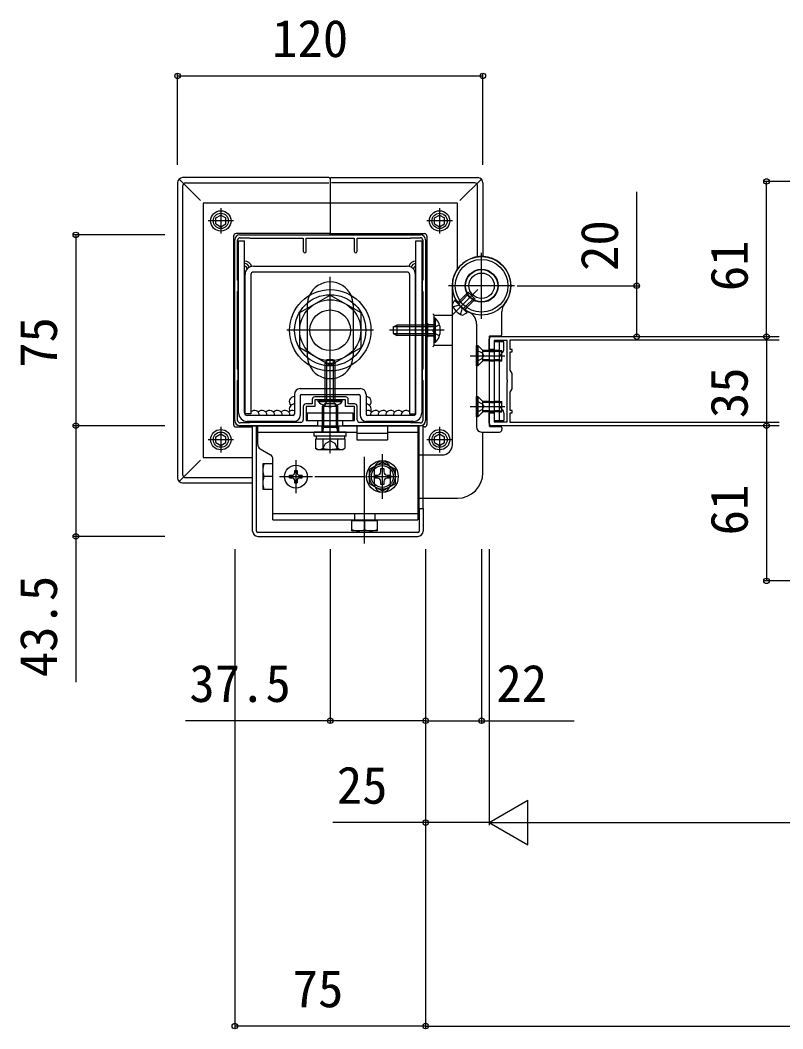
# Model space of a CAD drawing. Units: millimetres, scale not verified. Extents: x -875 to 875, y -1304 to 1298.
# Drawn here: x -95.1 to 204.7, y -611.6 to -215.1 of the extents above; entities that cross this region are included whole.
import ezdxf
from ezdxf.enums import TextEntityAlignment as Align

# ---------------------------------------------------------------- set-up
doc = ezdxf.new("R2010")
doc.units = ezdxf.units.MM
doc.header["$LTSCALE"] = 6
for name, color, linetype in [('0-3_YKK_11', 7, 'Continuous'), ('0-4_YKK_11E', 7, 'Continuous'), ('0-6_YKK_13', 4, 'Continuous'), ('0-8_YKK_D', 6, 'Continuous')]:
    doc.layers.add(name, color=color, linetype=linetype)
doc.styles.add('ＭＳ ゴシック', font='')
doc.styles.get('ＭＳ ゴシック').set_extended_font_data('MS Gothic')

msp = doc.modelspace()

# ---------------------------------------------------------------- linework, layer by layer
at = {"layer": '0-3_YKK_11'}
for p, q in [((-8.75, -299.5), (62.25, -299.5)), ((-10.75, -372.5), (-10.75, -301.5)), ((64.25, -301.5), (64.25, -372.5)), ((32.85, -363.2), (20.65, -363.2)), ((16.15, -366.9), (16.15, -372.2)), ((37.35, -372.2), (37.35, -366.9))]:
    msp.add_line(p, q, dxfattribs=at)
for points in [[(-8.65, -300.6), (-4.95, -300.6), (-4.75, -300.8), (16.15, -300.8), (16.15, -305.9)], [(17.35, -305.9), (17.35, -300.8), (36.15, -300.8), (36.15, -305.9)], [(37.35, -305.9), (37.35, -300.8), (58.25, -300.8), (58.45, -300.6), (62.15, -300.6)], [(-9.65, -372.4), (-9.65, -356.7), (-9.45, -356.5), (-9.45, -352.5), (-9.65, -352.3), (-9.65, -321.7), (-9.45, -321.5), (-9.45, -317.5), (-9.65, -317.3), (-9.65, -301.6)], [(63.15, -301.6), (63.15, -317.3), (62.95, -317.5), (62.95, -321.5), (63.15, -321.7)], [(63.15, -321.7), (63.15, -352.3), (62.95, -352.5), (62.95, -356.5), (63.15, -356.7), (63.15, -372.4)], [(62.25, -374.5), (31.75, -374.5), (31.75, -372.5), (36.25, -372.5), (36.25, -367), (32.75, -367), (32.75, -364.3), (20.75, -364.3), (20.75, -367), (17.25, -367), (17.25, -372.5), (21.75, -372.5), (21.75, -374.5), (-8.75, -374.5)], [(19.65, -364.2), (19.65, -365.9), (17.15, -365.9)], [(36.35, -365.9), (33.85, -365.9), (33.85, -364.2)], [(15.15, -373.2), (-4.75, -373.2), (-4.95, -373.4), (-8.65, -373.4)], [(62.15, -373.4), (58.45, -373.4), (58.25, -373.2), (38.35, -373.2)]]:
    msp.add_lwpolyline(points, dxfattribs=at)
for centre, radius, start, end in [((-8.75, -301.5), 2, 90.00001, 179.99999), ((-8.65, -301.6), 1, 90.00001, 179.99999), ((62.15, -301.6), 1, 0.00001, 89.99999), ((62.25, -301.5), 2, 0.00001, 89.99999), ((16.75, -305.9), 0.6, 179.99999, 0.00001), ((36.75, -305.9), 0.6, 179.99999, 0.00001), ((20.65, -364.2), 1, 90.00001, 179.99999), ((32.85, -364.2), 1, 0.00001, 89.99999), ((17.15, -366.9), 1, 90.00001, 179.99999), ((36.35, -366.9), 1, 0.00001, 89.99999), ((-8.75, -372.5), 2, 180.00001, 269.99999), ((-8.65, -372.4), 1, 180.00001, 269.99999), ((15.15, -372.2), 1, 270.00001, 359.99999), ((38.35, -372.2), 1, 180.00001, 269.99999), ((62.15, -372.4), 1, 270.00001, 359.99999), ((62.25, -372.5), 2, 270.00001, 359.99999)]:
    msp.add_arc(centre, radius, start, end, dxfattribs=at)
at = {"layer": '0-4_YKK_11E'}
for p, q in [((90.25, -339.5), (203.163, -339.5)), ((203.163, -374.5), (90.25, -374.5))]:
    msp.add_line(p, q, dxfattribs=at)
for points in [[(89.25, -373.5), (89.25, -369.5), (91.25, -369.5), (91.25, -373), (96.25, -373), (96.25, -357.458), (96.37, -357.275), (96.37, -356.725), (96.25, -356.542), (96.25, -341), (91.25, -341), (91.25, -344.5), (89.25, -344.5), (89.25, -340.5)], [(203.163, -373.3), (97.45, -373.3), (97.45, -369.5), (98.25, -369.5), (98.25, -368.5), (97.45, -368.5), (97.45, -361.386), (98.25, -360), (98.25, -354), (97.45, -352.614), (97.45, -345.5), (98.25, -345.5), (98.25, -344.5), (97.45, -344.5), (97.45, -340.7), (203.163, -340.7)]]:
    msp.add_lwpolyline(points, dxfattribs=at)
for centre, start, end in [((90.25, -340.5), 90, 180), ((90.25, -373.5), 180, 270)]:
    msp.add_arc(centre, 1, start, end, dxfattribs=at)
at = {"layer": '0-6_YKK_13'}
for p, q in [((26.25, -277), (-31.255, -277)), ((26.75, -277.502), (26.75, -298.7)), ((26.75, -277.502), (26.75, -298.7)), ((27.25, -277), (84.755, -277)), ((-33.25, -278.996), (-33.25, -395.005)), ((-32.666, -277.584), (-24.25, -286)), ((-31.152, -393.903), (-31.152, -280.098)), ((-30.152, -279.098), (26.25, -279.098)), ((83.652, -279.098), (27.25, -279.098)), ((86.166, -277.584), (77.75, -286)), ((84.652, -308.112), (84.652, -280.098)), ((86.75, -278.996), (86.75, -307.998)), ((-16.25, -289), (-16.25, -299)), ((69.75, -289), (69.75, -299)), ((-18.233, -292.856), (-16.25, -291.711)), ((-18.233, -295.144), (-18.233, -292.856)), ((-16.25, -291.711), (-14.268, -292.856)), ((-14.268, -295.144), (-14.268, -292.856)), ((67.767, -292.856), (69.75, -291.711)), ((67.767, -295.144), (67.767, -292.856)), ((69.75, -291.711), (71.732, -292.856)), ((71.732, -295.144), (71.732, -292.856)), ((-11.25, -294), (-21.25, -294)), ((74.75, -294), (64.75, -294)), ((-11.25, -300), (-11.25, -374)), ((26.45, -299), (-10.25, -299)), ((27.05, -299), (63.75, -299)), ((64.75, -300), (64.75, -374)), ((-6.95, -369.5), (-6.95, -301.8)), ((60.45, -369.5), (60.45, -301.8)), ((60.45, -301.8), (62.75, -301.8)), ((62.75, -301.8), (62.75, -369.5)), ((86.25, -332.5), (86.25, -306.5)), ((-3.45, -311.8), (56.95, -311.8)), ((-6.75, -369.8), (-6.75, -315.1)), ((-4.45, -315.1), (-4.45, -369.8)), ((56.95, -314.1), (-3.45, -314.1)), ((26.75, -358), (26.75, -316)), ((57.95, -315.1), (57.95, -369.8)), ((60.25, -369.8), (60.25, -315.1)), ((99.25, -319.5), (73.25, -319.5)), ((74.702, -331.048), (84.755, -320.995)), ((74.75, -326.946), (74.75, -319.5)), ((77.535, -325.386), (80.947, -321.975)), ((81.411, -322.44), (77.931, -325.919)), ((83.31, -324.339), (79.831, -327.819)), ((83.775, -324.803), (80.364, -328.215)), ((80.947, -321.975), (83.775, -324.803)), ((17.75, -327), (17.75, -347)), ((35.75, -327), (35.75, -347)), ((74.75, -382), (74.75, -327.184)), ((77.931, -325.919), (77.169, -326.682)), ((79.831, -327.819), (79.068, -328.581)), ((67.05, -330.5), (67.55, -331)), ((67.55, -331), (74.75, -331)), ((68.059, -332.25), (67.55, -332.25)), ((67.55, -332.25), (67.55, -341.75)), ((94.25, -338.7), (94.25, -329.661)), ((43.75, -337), (9.75, -337)), ((71.55, -337), (50.05, -337)), ((51.55, -335.7), (52.95, -335)), ((51.55, -335.7), (51.55, -338.3)), ((67.55, -335.654), (51.641, -335.654)), ((65.05, -334.75), (67.55, -334.75)), ((84.25, -334.442), (84.25, -375)), ((51.55, -338.3), (52.95, -339)), ((67.55, -338.346), (51.641, -338.346)), ((67.55, -339), (52.95, -339)), ((64.75, -339.75), (65.05, -339.75)), ((67.55, -339.25), (65.05, -339.25)), ((89.25, -339.5), (89.25, -374.5)), ((89.55, -339.2), (93.75, -339.2)), ((74.75, -343), (67.55, -343)), ((84.25, -351), (84.25, -343)), ((84.25, -344.75), (86.486, -345.855)), ((86.8, -345), (84.8, -343)), ((93.25, -372.5), (93.25, -341.5)), ((95.05, -344.372), (95.05, -341.5)), ((25.45, -348.5), (24.75, -349.9)), ((25.404, -364.5), (25.404, -348.591)), ((25.45, -348.5), (28.05, -348.5)), ((26.75, -368.5), (26.75, -347)), ((28.05, -348.5), (28.75, -349.9)), ((28.096, -364.5), (28.096, -348.591)), ((81.786, -347), (95.414, -347)), ((84.25, -349.25), (86.486, -348.145)), ((86.486, -345.855), (87.095, -347)), ((86.486, -348.145), (87.095, -347)), ((89.25, -345), (86.8, -345)), ((86.8, -349), (86.8, -345)), ((89.25, -345.4), (86.8, -345.4)), ((89.25, -348.6), (86.8, -348.6)), ((89.25, -345), (91.25, -345)), ((89.25, -345.4), (91.25, -345.4)), ((89.25, -348.6), (91.25, -348.6)), ((93.25, -345), (91.25, -345)), ((93.25, -345.4), (91.25, -345.4)), ((93.25, -348.6), (91.25, -348.6)), ((93.25, -345), (94.25, -345)), ((93.25, -345.4), (94.25, -345.4)), ((94.464, -345.786), (93.25, -347)), ((93.25, -348.6), (94.25, -348.6)), ((94.25, -349), (94.25, -345)), ((28.75, -364.5), (28.75, -349.9)), ((86.8, -349), (84.8, -351)), ((89.25, -349), (86.8, -349)), ((89.25, -349), (91.25, -349)), ((93.25, -349), (91.25, -349)), ((93.25, -349), (94.25, -349)), ((14.95, -359.9), (38.55, -359.9)), ((12.65, -362.2), (12.65, -370)), ((14.95, -362.7), (14.95, -370.5)), ((15.45, -362.2), (38.05, -362.2)), ((22, -365.009), (22, -364.5)), ((22, -364.5), (31.5, -364.5)), ((26.75, -385.312), (26.75, -364.367)), ((38.55, -362.7), (38.55, -370.5)), ((40.85, -362.2), (40.85, -370)), ((84.25, -371), (84.25, -363)), ((84.25, -364.75), (86.486, -365.855)), ((86.8, -365), (84.8, -363)), ((23.75, -366.8), (29.75, -366.8)), ((24.29, -375.1), (24.29, -366.26)), ((29.21, -375.1), (29.21, -366.26)), ((81.786, -367), (95.414, -367)), ((84.25, -369.25), (86.486, -368.145)), ((86.486, -365.855), (87.095, -367)), ((86.486, -368.145), (87.095, -367)), ((89.25, -365), (86.8, -365)), ((86.8, -369), (86.8, -365)), ((89.25, -365.4), (86.8, -365.4)), ((89.25, -368.6), (86.8, -368.6)), ((89.25, -365), (91.25, -365)), ((89.25, -365.4), (91.25, -365.4)), ((89.25, -368.6), (91.25, -368.6)), ((93.25, -365), (91.25, -365)), ((93.25, -365.4), (91.25, -365.4)), ((93.25, -368.6), (91.25, -368.6)), ((93.25, -365), (94.25, -365)), ((93.25, -365.4), (94.25, -365.4)), ((94.464, -368.214), (93.25, -367)), ((93.25, -368.6), (94.25, -368.6)), ((94.25, -369), (94.25, -365)), ((-4.45, -369.8), (-6.75, -369.8)), ((12.15, -370.5), (-5.95, -370.5)), ((59.45, -370.5), (41.35, -370.5)), ((57.95, -369.8), (60.25, -369.8)), ((86.8, -369), (84.8, -371)), ((89.25, -369), (86.8, -369)), ((89.25, -369), (91.25, -369)), ((93.25, -369), (91.25, -369)), ((91.25, -372.5), (95.05, -372.5)), ((93.25, -369), (94.25, -369)), ((95.05, -369.628), (95.05, -372.5)), ((-16.25, -375), (-16.25, -385)), ((-10.25, -375), (-3.75, -375)), ((12.65, -372.8), (-5.95, -372.8)), ((-3.75, -374.5), (-2.25, -374.5)), ((-3.75, -416), (-3.75, -374.5)), ((-2.25, -416), (-2.25, -374.5)), ((-1.75, -381.881), (-1.75, -374.5)), ((23.5, -374.5), (23.5, -377)), ((23.75, -375.1), (29.75, -375.1)), ((23.95, -376.04), (24.29, -375.1)), ((29.55, -376.04), (29.21, -375.1)), ((29.55, -376.04), (29.75, -375.1)), ((29.55, -377), (29.55, -376.04)), ((30, -374.5), (30, -377)), ((37.25, -374.5), (37.25, -380)), ((59.45, -372.8), (40.85, -372.8)), ((49.25, -374.5), (49.25, -380)), ((61.75, -407), (61.75, -374.5)), ((63.25, -407), (63.25, -374.5)), ((63.75, -375), (63.25, -375)), ((69.75, -375), (69.75, -385)), ((89.55, -374.8), (93.75, -374.8)), ((94.25, -375.3), (94.25, -376)), ((-11.25, -380), (-21.25, -380)), ((-18.233, -378.856), (-16.25, -377.711)), ((-18.233, -381.144), (-18.233, -378.856)), ((-16.25, -377.711), (-14.268, -378.856)), ((-14.268, -381.144), (-14.268, -378.856)), ((-1.75, -377), (37.25, -377)), ((33, -377), (20.5, -377)), ((20.5, -378.6), (20.5, -377)), ((33, -378.6), (20.5, -378.6)), ((21.175, -378.6), (21.175, -379.8)), ((23.863, -379.8), (23.863, -383.353)), ((29.637, -379.8), (29.637, -383.353)), ((32.325, -378.6), (32.325, -379.8)), ((32.524, -379.8), (32.524, -383.353)), ((33, -378.6), (33, -377)), ((37.25, -377.5), (49.25, -377.5)), ((37.25, -380), (49.25, -380)), ((49.25, -377), (61.25, -377)), ((74.75, -380), (64.75, -380)), ((67.767, -378.856), (69.75, -377.711)), ((67.767, -381.144), (67.767, -378.856)), ((69.75, -377.711), (71.732, -378.856)), ((71.732, -381.144), (71.732, -378.856)), ((86.25, -377), (93.25, -377)), ((86.75, -393), (86.75, -377)), ((-0.75, -383.613), (3.25, -385.923)), ((21.75, -383.8), (20.976, -383.353)), ((21.75, -383.8), (31.75, -383.8)), ((31.75, -383.8), (32.524, -383.353)), ((-24.25, -388), (-32.666, -396.417)), ((4.25, -411.5), (4.25, -387.655)), ((13.25, -388), (13.25, -401)), ((40.25, -420.8), (40.25, -386.8)), ((47.25, -403.294), (47.25, -385.706)), ((61.25, -386), (70.75, -386)), ((12.76, -392.05), (13.74, -392.05)), ((12.76, -392.05), (12.76, -393.03)), ((13.74, -392.05), (13.74, -393.03)), ((44.15, -397.5), (44.15, -391.5)), ((46.65, -392.587), (46.65, -391.35)), ((46.65, -391.35), (47.85, -391.35)), ((47.85, -391.35), (47.85, -392.587)), ((50.35, -391.5), (50.35, -397.5)), ((52.25, -391.613), (52.25, -397.387)), ((-30.152, -394.903), (-3.75, -394.903)), ((4.25, -394.5), (0.683, -394.5)), ((6.75, -394.5), (19.75, -394.5)), ((10.8, -394.99), (10.8, -394.01)), ((10.8, -394.01), (11.78, -394.01)), ((10.8, -394.99), (11.78, -394.99)), ((12.76, -395.97), (12.76, -396.95)), ((13.74, -395.97), (13.74, -396.95)), ((14.72, -394.01), (15.7, -394.01)), ((14.72, -394.99), (15.7, -394.99)), ((15.7, -394.99), (15.7, -394.01)), ((20.75, -394.5), (40.456, -394.5)), ((41.456, -394.5), (53.044, -394.5)), ((44.1, -395.1), (44.1, -393.9)), ((44.1, -393.9), (45.338, -393.9)), ((45.338, -395.1), (44.1, -395.1)), ((46.65, -397.65), (46.65, -396.412)), ((47.85, -396.412), (47.85, -397.65)), ((49.163, -393.9), (50.4, -393.9)), ((50.4, -395.1), (49.163, -395.1)), ((50.4, -393.9), (50.4, -395.1)), ((-31.255, -397), (-3.75, -397)), ((12.76, -396.95), (13.74, -396.95)), ((47.25, -400.274), (42.25, -397.387)), ((47.85, -397.65), (46.65, -397.65)), ((52.25, -397.387), (47.25, -400.274)), ((61.25, -403), (76.75, -403)), ((61.75, -407), (63.25, -407)), ((61.75, -407), (61.75, -416)), ((63.25, -407), (63.25, -416)), ((4.25, -409), (61.25, -409)), ((4.25, -411.5), (61.25, -411.5)), ((36.25, -409), (36.25, -411.5)), ((36.35, -411.8), (36.35, -411.5)), ((40.25, -411.8), (40.25, -415.367)), ((44.15, -411.8), (44.15, -411.5)), ((44.25, -409), (44.25, -411.5)), ((61.25, -416.5), (-1.75, -416.5)), ((-1.75, -418), (61.25, -418))]:
    msp.add_line(p, q, dxfattribs=at)
for points in [[(76.75, -313.02), (76.75, -287), (-23.25, -287), (-23.25, -387), (-3.75, -387)], [(-18.233, -295.144), (-16.25, -296.289), (-14.268, -295.144)], [(67.767, -295.144), (69.75, -296.289), (71.732, -295.144)], [(-9.25, -369.5), (-9.25, -301.8), (-6.95, -301.8)], [(76.704, -326.218), (75.643, -325.157), (74.915, -326.418)], [(74.971, -327.81), (77.02, -327.104), (78.265, -327.485)], [(80.364, -328.215), (79.532, -329.046), (76.704, -326.218), (77.535, -325.386)], [(77.94, -330.779), (78.646, -328.73), (78.265, -327.485)], [(79.532, -329.046), (80.593, -330.107), (79.332, -330.835)], [(67.05, -343.5), (67.55, -343), (67.55, -331)], [(68.059, -332.25), (68.059, -341.75), (67.55, -341.75)], [(67.55, -335), (52.95, -335), (52.95, -339)], [(64.75, -334.25), (65.05, -334.25), (65.05, -339.75)], [(69.693, -334.85), (67.633, -335.855), (67.024, -337)], [(69.693, -339.15), (67.633, -338.145), (67.024, -337)], [(84.25, -343), (84.8, -343), (84.8, -351), (84.25, -351)], [(95.05, -341.5), (91.25, -341.5), (91.25, -372.5)], [(24.75, -364.5), (24.75, -349.9), (28.75, -349.9)], [(22, -365.009), (31.5, -365.009), (31.5, -364.5)], [(24.6, -366.643), (25.605, -364.583), (26.75, -363.974)], [(28.9, -366.643), (27.895, -364.583), (26.75, -363.974)], [(84.25, -363), (84.8, -363), (84.8, -371), (84.25, -371)], [(23.75, -375.1), (23.75, -366.8), (24.75, -365.8), (28.75, -365.8)], [(29.75, -375.1), (29.75, -366.8), (28.75, -365.8)], [(-1.75, -381.881), (-1.75, -374.5), (61.25, -374.5), (61.25, -411.5)], [(23.95, -377), (23.95, -376.04), (23.75, -375.1)], [(32.524, -379.8), (20.976, -379.8), (20.976, -383.353)], [(23.701, -383.8), (24.85, -381.445), (26.75, -380.434)], [(29.799, -383.8), (28.65, -381.445), (26.75, -380.434)], [(-18.233, -381.144), (-16.25, -382.289), (-14.268, -381.144)], [(67.767, -381.144), (69.75, -382.289), (71.732, -381.144)], [(42.25, -397.387), (42.25, -391.613), (47.25, -388.726), (52.25, -391.613)]]:
    msp.add_lwpolyline(points, dxfattribs=at)
for points in [[(26.75, -350.856), (14.75, -343.928), (14.75, -330.072), (26.75, -323.144), (38.75, -330.072), (38.75, -343.928)], [(35.75, -372.5), (35.75, -369.6), (17.75, -369.6), (17.75, -372.5)], [(4.25, -399.5), (4.25, -389.5), (0.25, -389.5), (0.25, -399.5)], [(35.25, -411.8), (45.25, -411.8), (45.25, -415.8), (35.25, -415.8)]]:
    msp.add_lwpolyline(points, close=True, dxfattribs=at)
for centre, radius in [((-16.25, -294), 4), ((-16.25, -294), 3), ((69.75, -294), 4), ((69.75, -294), 3), ((86.25, -319.5), 11.5), ((86.25, -319.5), 10.345), ((86.25, -319.5), 6.5), ((86.25, -319.5), 6.35), ((86.25, -319.5), 5), ((26.75, -337), 16), ((26.75, -337), 14), ((26.75, -337), 12), ((26.75, -337), 8), ((-16.25, -380), 4), ((69.75, -380), 4), ((-16.25, -380), 3), ((69.75, -380), 3), ((47.25, -394.5), 6.25), ((13.25, -394.5), 4.5), ((47.25, -394.5), 5), ((47.25, -394.5), 4.3)]:
    msp.add_circle(centre, radius, dxfattribs=at)
for centre, radius, start, end in [((-30.152, -280.098), 1, 90, 180), ((83.652, -280.098), 1, 0, 90), ((-10.25, -300), 1, 90, 180), ((26.45, -298.7), 0.3, 270, 0), ((27.05, -298.7), 0.3, 180, 270), ((63.75, -300), 1, 0, 90), ((86.25, -319.5), 11.5, 321.98772, 244.89722), ((-6.95, -312.8), 3, 18.16834, 90), ((-6.95, -312.8), 2, 17.21476, 90), ((-6.95, -312.8), 1, 350.72234, 90), ((-3.45, -315.1), 3.3, 90, 180), ((56.95, -315.1), 3.3, 0, 90), ((60.45, -312.8), 3, 90, 161.83155), ((60.45, -312.8), 2, 90, 162.78481), ((60.45, -312.8), 1, 90, 189.27512), ((-3.45, -315.1), 1, 90, 180), ((56.95, -315.1), 1, 0, 90), ((26.75, -327), 9, 24.62432, 155.37568), ((26.75, -327), 9, 155.37568, 180), ((26.75, -327), 9, 0, 24.62432), ((76.041, -327.068), 1.3, 150, 210.9647), ((82.644, -323.106), 9, 210.9647, 239.0353), ((99.25, -329.661), 5, 141.98772, 180), ((63.389, -337), 6.661, 314.51496, 45.48504), ((78.682, -329.709), 1.3, 239.0353, 300), ((79.25, -334.442), 5, 0.00002, 64.89722), ((89.55, -339.5), 0.3, 90, 180), ((93.75, -338.7), 0.5, 270, 0), ((93.05, -344.372), 2, 315, 0), ((26.75, -347), 9, 180, 204.62432), ((26.75, -347), 9, 335.37568, 0), ((26.75, -347), 9, 204.62432, 335.37568), ((14.95, -362.2), 2.3, 90, 180), ((38.55, -362.2), 2.3, 0, 90), ((12.65, -365), 2, 90, 228.59038), ((15.45, -362.7), 0.5, 90, 180), ((38.05, -362.7), 0.5, 0, 90), ((40.85, -365), 2, 311.40962, 90), ((-3.05, -370.5), 2, 359.99935, 134.42683), ((-0.05, -370.5), 2, 359.99935, 138.59038), ((2.95, -370.5), 2, 359.99935, 138.59038), ((5.95, -370.5), 2, 359.99935, 138.59038), ((8.95, -370.5), 2, 359.99935, 138.59038), ((11.95, -370.5), 2, 69.51255, 138.59038), ((12.65, -368), 2, 90, 204.82677), ((26.75, -360.339), 6.661, 224.51496, 315.48504), ((40.85, -368), 2, 335.17323, 90), ((41.55, -370.5), 2, 41.40962, 110.48745), ((44.55, -370.5), 2, 41.40962, 180.00065), ((47.55, -370.5), 2, 41.40962, 180.00065), ((50.55, -370.5), 2, 41.40962, 180.00065), ((53.55, -370.5), 2, 41.40962, 180.00065), ((56.55, -370.5), 2, 45.57317, 180.00065), ((93.05, -369.628), 2, 0, 45), ((-5.95, -369.5), 3.3, 180, 270), ((-5.95, -369.5), 1, 180, 270), ((12.15, -370), 0.5, 270, 0), ((12.65, -370.5), 2.3, 270, 0), ((40.85, -370.5), 2.3, 180, 270), ((41.35, -370), 0.5, 180, 270), ((59.45, -369.5), 1, 270, 0), ((59.45, -369.5), 3.3, 270, 0), ((-10.25, -374), 1, 180, 270), ((63.75, -374), 1, 270, 0), ((86.25, -375), 2, 180, 270), ((89.55, -374.5), 0.3, 180, 270), ((93.25, -376), 1, 270, 0), ((93.75, -375.3), 0.5, 0, 90), ((0.25, -381.881), 2, 180, 240), ((22.42, -381.244), 2.556, 235.61575, 304.38425), ((26.75, -374.247), 9.553, 252.41205, 287.58795), ((31.08, -381.244), 2.556, 235.61575, 304.38425), ((70.75, -382), 4, 270, 0), ((2.25, -387.655), 2, 0, 60), ((47.25, -391.5), 3.1, 0, 180), ((7.683, -392), 7.433, 160.34714, 199.65286), ((-30.152, -393.903), 1, 180, 270), ((7.683, -397), 7.433, 160.34714, 199.65286), ((11.78, -393.03), 0.98, 270, 0), ((11.78, -395.97), 0.98, 0, 90), ((14.72, -393.03), 0.98, 180, 270), ((14.72, -395.97), 0.98, 90, 180), ((45.338, -392.587), 1.312, 270, 0), ((45.338, -396.412), 1.312, 0, 90), ((49.163, -392.587), 1.312, 180, 270), ((49.163, -396.412), 1.312, 90, 180), ((76.75, -393), 10, 270, 0), ((47.25, -397.5), 3.1, 180, 0), ((-1.75, -416), 2, 180, 270), ((-1.75, -416), 0.5, 180, 270), ((37.75, -408.367), 7.433, 250.34714, 289.65286), ((42.75, -408.367), 7.433, 250.34714, 289.65286), ((61.25, -416), 2, 270, 0), ((61.25, -416), 0.5, 270, 0)]:
    msp.add_arc(centre, radius, start, end, dxfattribs=at)
for centre, major_axis, ratio, start_param, end_param in [((-31.245, -279.005), (-1.421, 1.421), 0.995146, 5.5002201, 7.0661505), ((26.25, -277.502), (0, -0.501), 0.997564, 1.5707963, 3.1415927), ((27.25, -277.502), (0, -0.501), 0.997564, 3.1415927, 4.712389), ((84.745, -279.005), (1.421, 1.421), 0.995146, 5.5002201, 7.0661505), ((84.844, -330.5), (-0.503, 0), 0.993908, 1.5707963, 1.6929694), ((-31.245, -394.996), (-1.421, -1.421), 0.995146, 5.5002201, 7.0661505)]:
    msp.add_ellipse(centre, major_axis=major_axis, ratio=ratio, start_param=start_param, end_param=end_param, dxfattribs=at)
at = {"layer": '0-8_YKK_D'}
for p, q in [((-33.25, -272), (-33.25, -236)), ((-33.25, -237), (86.75, -237)), ((86.75, -272), (86.75, -236)), ((227.95, -278.5), (197.25, -278.5)), ((198.25, -339.5), (198.25, -278.5)), ((-38.25, -299.5), (-74.25, -299.5)), ((-73.25, -299.5), (-73.25, -374.5)), ((100.25, -319.5), (148.25, -319.5)), ((198.25, -339.5), (198.25, -374.5)), ((-38.25, -374.5), (-74.25, -374.5)), ((-38.25, -374.5), (-74.25, -374.5)), ((198.25, -374.5), (198.25, -435.5)), ((-38.25, -418), (-74.25, -418)), ((-10.75, -423), (-10.75, -611.5)), ((26.75, -423), (26.75, -491.5)), ((64.25, -423), (64.25, -491.5)), ((64.25, -423), (64.25, -611.5)), ((64.25, -423), (64.25, -531.5)), ((64.25, -423), (64.25, -611.5)), ((64.25, -423), (64.25, -491.5)), ((86.25, -423), (86.25, -491.5)), ((89.25, -423), (89.25, -531.5)), ((227.95, -435.5), (197.25, -435.5)), ((89.25, -440.5), (89.25, -531.5)), ((89.25, -530.5), (104.405, -521.75)), ((104.405, -539.25), (104.405, -521.75)), ((89.25, -530.5), (104.405, -539.25)), ((89.25, -530.5), (119.561, -530.5)), ((106.75, -530.5), (361.75, -530.5)), ((64.25, -610.5), (-10.75, -610.5)), ((64.25, -610.5), (700.25, -610.5))]:
    msp.add_line(p, q, dxfattribs=at)
for points in [[(147.25, -339.5), (147.25, -319.5), (147.25, -282.609)], [(-73.25, -374.5), (-73.25, -418), (-73.25, -475.345)], [(64.25, -490.5), (26.75, -490.5), (-30.141, -490.5)], [(64.25, -490.5), (86.25, -490.5), (122.686, -490.5)], [(89.25, -530.5), (64.25, -530.5), (27.814, -530.5)]]:
    msp.add_lwpolyline(points, dxfattribs=at)
for centre in [(-33.25, -237), (86.75, -237), (198.25, -278.5), (-73.25, -299.5), (147.25, -319.5), (147.25, -339.5), (198.25, -339.5), (198.25, -339.5), (-73.25, -374.5), (-73.25, -374.5), (198.25, -374.5), (198.25, -374.5), (-73.25, -418), (198.25, -435.5), (26.75, -490.5), (64.25, -490.5), (64.25, -490.5), (86.25, -490.5), (64.25, -530.5), (-10.75, -610.5), (64.25, -610.5), (64.25, -610.5)]:
    msp.add_circle(centre, 1.075, dxfattribs=at)

# ---------------------------------------------------------------- texts
at = {"layer": '0-8_YKK_D', "style": 'ＭＳ ゴシック'}
for s, p in [('120', (3.909, -234)), ('37.5', (-28.618, -487.5)), ('22', (92.073, -487.5)), ('25', (29.336, -527.5)), ('75', (11.977, -607.5))]:
    msp.add_text(s, height=14.66, dxfattribs=at).set_placement(p, align=Align.BOTTOM_LEFT)
for s, p in [('20', (144.25, -313.677)), ('61', (195.25, -321.614)), ('75', (-76.25, -351.773)), ('35', (195.25, -371.545)), ('61', (195.25, -417.614)), ('43.5', (-76.25, -473.368))]:
    msp.add_text(s, height=14.66, rotation=90, dxfattribs=at).set_placement(p, align=Align.BOTTOM_LEFT)

doc.saveas('drawing.dxf')
